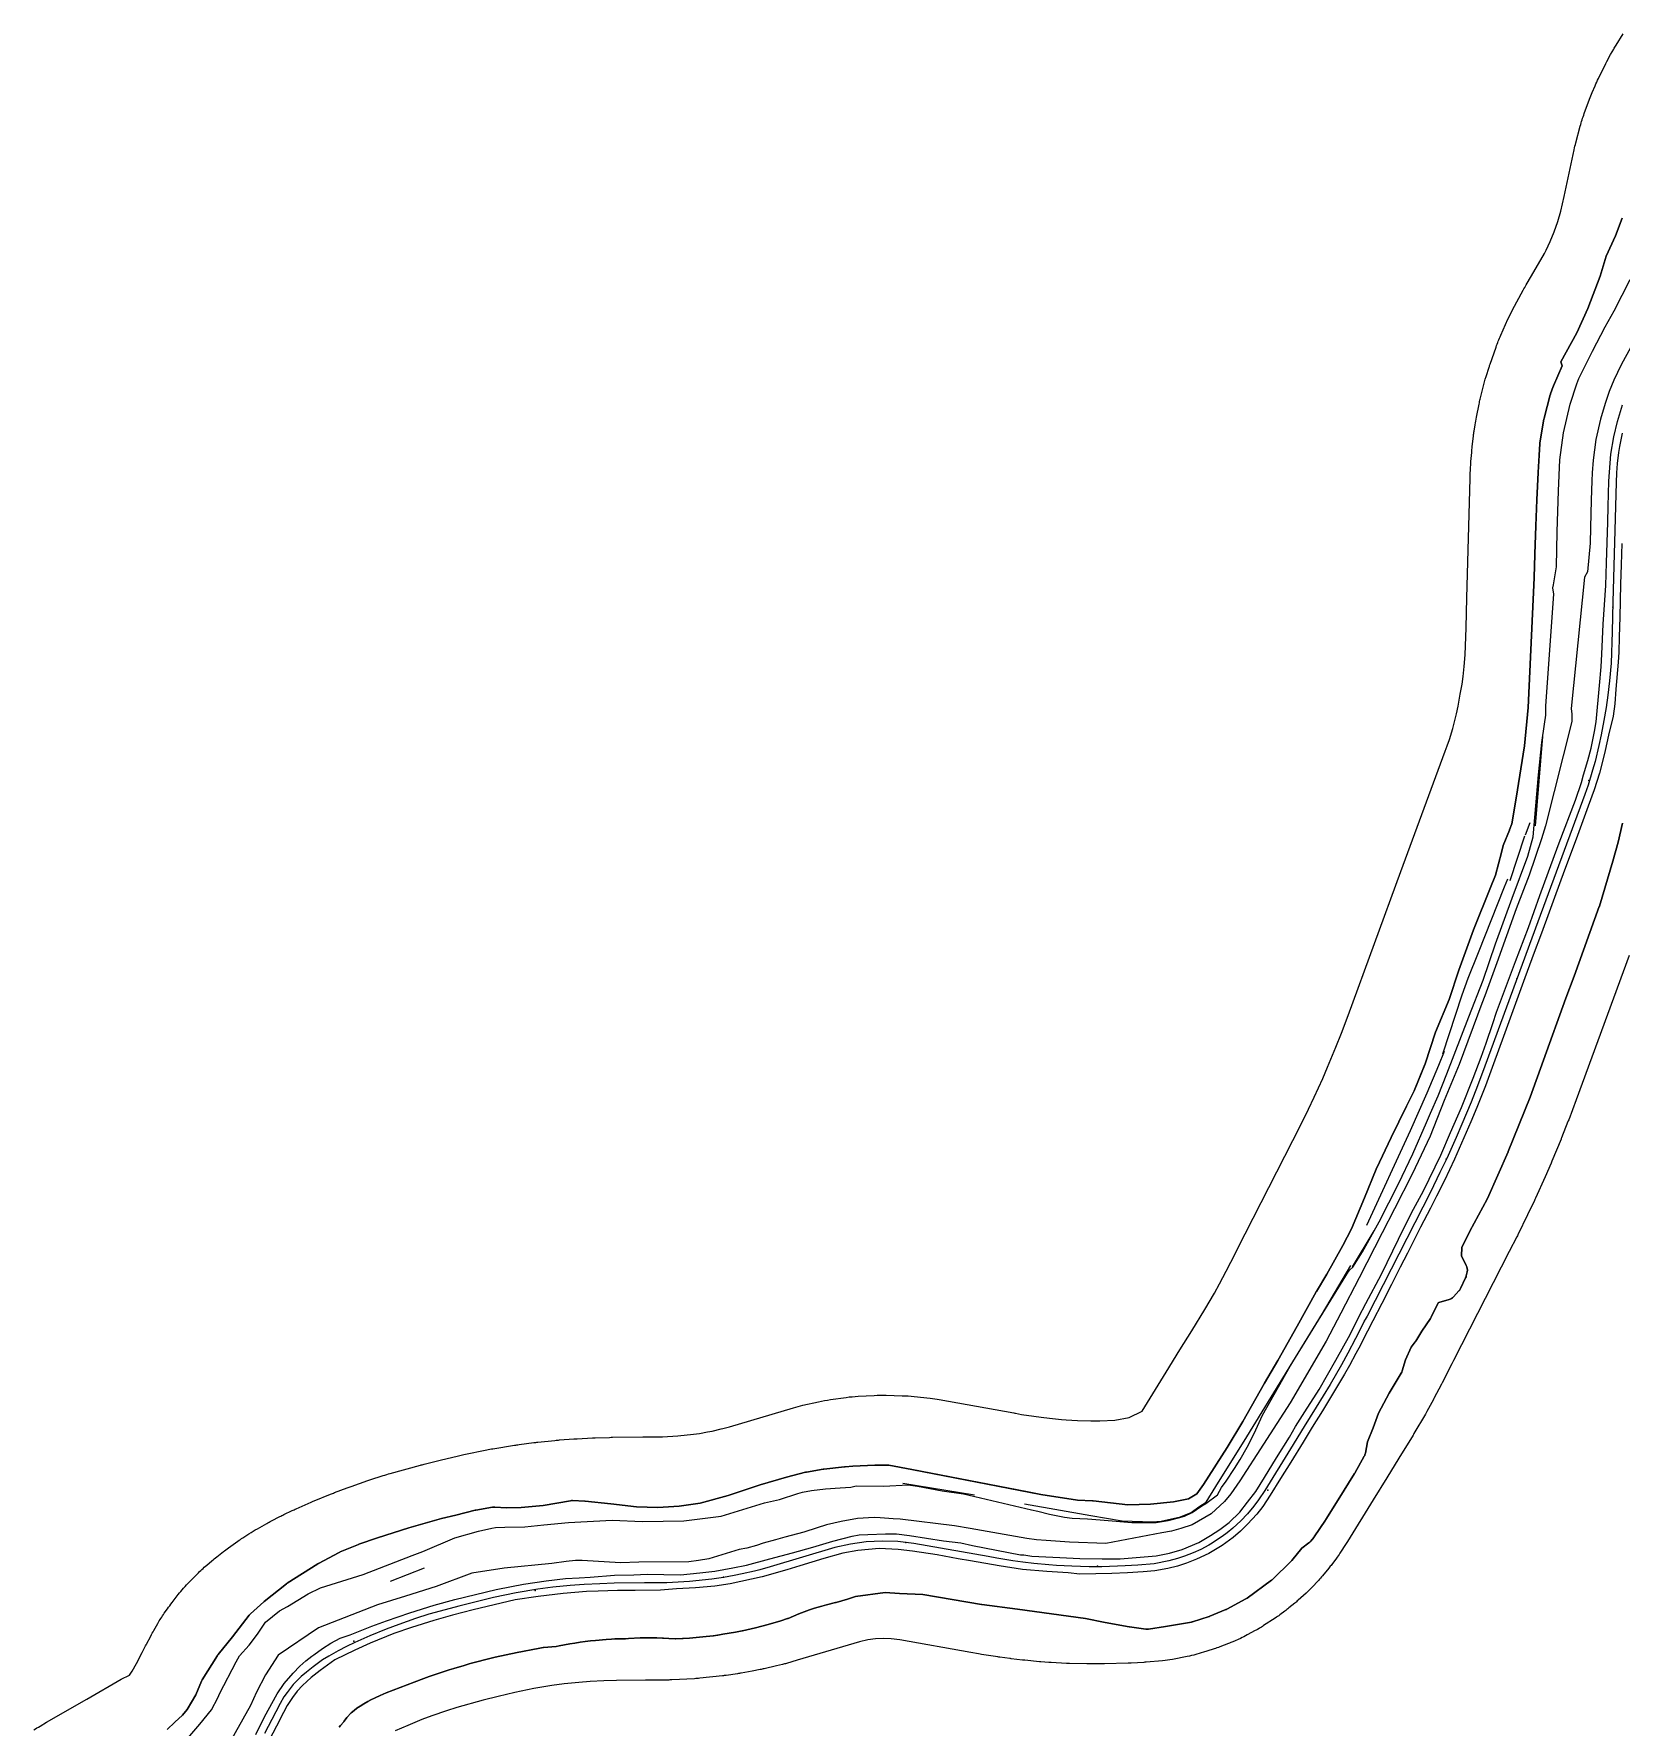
# Model space of a CAD drawing. Header units: inches. Extents: x 91426 to 118597, y 433843 to 446922.
# Drawn here: x 115663 to 116479, y 438551 to 439421 of the extents above; entities that cross this region are included whole.
import ezdxf

# ---------------------------------------------------------------- set-up
doc = ezdxf.new("R2010")
doc.units = ezdxf.units.IN
doc.header["$MEASUREMENT"] = 0
for name, color, linetype, true_color in [('As_waterkering_PWK', 7, 'Continuous', 0x8b0648), ('Beschermingszone_PWK', 7, 'Continuous', 0xde06d3), ('Kernzone_PWK', 7, 'Continuous', 0x33065f), ('Kruinlijnen_PWK', 7, 'Continuous', 0xda0676), ('Kunstwerken_PWK', 7, 'Continuous', 0x2f0602), ('Leggerbermen_PWK', 7, 'Continuous', 0xd60719), ('Referentiepunten_PWK', 7, 'Continuous', 0x7e0730)]:
    doc.layers.add(name, color=color, linetype=linetype, true_color=true_color)

msp = doc.modelspace()

# ---------------------------------------------------------------- linework, layer by layer
at = {"layer": 'As_waterkering_PWK'}
for points in [[(116479.1733, 439216.2113), (116477.7975, 439209.4909), (116477.3212, 439206.2894), (116476.6597, 439200.6273), (116476.2893, 439195.8648), (116476.0925, 439191.0325), (116474.4327, 439129.6502), (116474.0404, 439114.1348), (116473.5112, 439098.0746), (116472.7439, 439088.9994), (116471.9237, 439081.6969), (116470.9976, 439075.3998), (116469.8252, 439068.6968), (116468.4047, 439061.2181), (116467.2581, 439055.8565), (116465.3356, 439047.5655), (116464.0391, 439043.1205), (116461.6843, 439035.4211), (116459.991, 439030.6322), (116458.8268, 439027.3513), (116435.8609, 438965.1741), (116408.6736, 438891.0983), (116404.9046, 438881.01), (116401.5707, 438872.6147), (116396.8877, 438861.2456), (116393.8761, 438854.3695), (116389.056, 438843.6243), (116385.5978, 438836.3817), (116380.6687, 438826.2941), (116376.7444, 438818.6698), (116348.108, 438762.62), (116347.1952, 438760.8424), (116342.1982, 438751.0729), (116338.2824, 438743.6645), (116334.9486, 438737.5526), (116329.0749, 438727.5249), (116321.9046, 438715.8038), (116315.7398, 438705.8555), (116308.7019, 438694.4784), (116295.4992, 438673.0471), (116292.3242, 438668.1787), (116289.9429, 438665.0037), (116286.688, 438661.0665), (116283.2754, 438657.4366), (116279.1743, 438653.7325), (116276.1316, 438651.2189), (116273.5916, 438649.3404), (116267.6649, 438645.4774), (116266.7918, 438644.9747)], [(116266.7918, 438644.9747), (116262.6908, 438642.7522), (116258.7823, 438641.0158), (116254.277, 438639.2597), (116250.6257, 438638.0956), (116246.2548, 438636.8302), (116238.6401, 438635.3703), (116230.2263, 438634.6295), (116223.8499, 438634.2326), (116211.7848, 438633.8887), (116205.2761, 438633.8887), (116196.3331, 438634.1003), (116188.475, 438634.5237), (116184.5062, 438634.8412), (116176.9127, 438635.5556), (116171.1448, 438636.2435), (116166.0383, 438636.9314), (116157.7568, 438638.2278), (116153.4441, 438639.0481), (116115.1233, 438645.867), (116107.0036, 438646.7828), (116098.8359, 438647.0202), (116090.6767, 438646.5775), (116082.5826, 438645.4579), (116074.6097, 438643.669), (116041.3135, 438633.7828), (116036.0218, 438632.2747), (116033.2436, 438631.6133), (116026.9466, 438630.158), (116022.88, 438629.3886), (116017.3422, 438628.3589), (116011.4269, 438627.4909), (115999.8849, 438626.2426), (115988.2908, 438625.6478), (115976.7021, 438625.5543), (115961.1975, 438625.3691), (115953.7362, 438625.1309), (115945.7987, 438624.7341), (115938.5226, 438624.2049), (115929.6591, 438623.2789), (115921.9597, 438622.2734), (115910.8472, 438620.4743), (115899.0996, 438618.0401), (115889.6188, 438615.7036), (115881.3196, 438613.6745), (115874.2284, 438611.7357), (115865.8414, 438609.4411), (115858.998, 438607.1922), (115850.4162, 438604.2288), (115843.9868, 438601.7947), (115835.5201, 438598.3021), (115827.8737, 438594.9419), (115823.5874, 438592.9046), (115819.2482, 438590.6821), (115814.4328, 438587.9834), (115811.3107, 438585.9461), (115806.4159, 438582.4536), (115802.9499, 438579.7548), (115800.304, 438577.5059), (115796.2294, 438573.3783), (115793.029, 438569.2765), (115791.4405, 438567.0019), (115789.4296, 438563.5358), (115787.26, 438559.3819), (115785.2492, 438555.4131), (115781.4656, 438548.2164)]]:
    msp.add_lwpolyline(points, dxfattribs=at)
at = {"layer": 'Beschermingszone_PWK'}
for points in [[(115662.9182, 438550.0221, -0.01240201), (115666.086, 438551.9724), (115669.4533, 438553.932), (115690.0665, 438565.8099), (115707.7528, 438576.005), (115712.0198, 438578.1176), (115713.4355, 438580.2535), (115715.5756, 438584.0583), (115718.6017, 438589.8141), (115720.3573, 438593.2792, -0.00308899), (115720.7813, 438594.1032), (115722.9509, 438598.2572, -0.01109436), (115724.5566, 438601.1721), (115726.5674, 438604.6381, -0.02098781), (115729.9512, 438609.9446), (115731.5398, 438612.2192, -0.01323521), (115733.8982, 438615.4126), (115737.0986, 438619.5145, -0.02910123), (115742.8554, 438626.0681), (115746.93, 438630.1956, -0.02184238), (115751.7304, 438634.6513), (115754.3762, 438636.9003, -0.01073095), (115756.873, 438638.9319), (115760.3391, 438641.6307, -0.01045879), (115762.8543, 438643.5059), (115767.7491, 438646.9984, -0.0103947), (115770.3244, 438648.7563), (115773.4465, 438650.7936, -0.01683578), (115777.7656, 438653.4091), (115782.5811, 438656.1078, -0.00936688), (115785.0575, 438657.4354), (115789.3967, 438659.6579, -0.00741412), (115791.3911, 438660.6423), (115795.6773, 438662.6796, -0.00741462), (115797.7001, 438663.6046), (115805.3466, 438666.9648, -0.00570174), (115806.9203, 438667.635), (115815.387, 438671.1275, -0.0073283), (115817.4313, 438671.936), (115823.8606, 438674.3701, -0.00735962), (115825.9366, 438675.1214), (115834.5185, 438678.0847, -0.00374337), (115835.5827, 438678.4433), (115842.4261, 438680.6923, -0.01261559), (115846.0497, 438681.7826), (115861.5402, 438686.0193, -0.00677246), (115863.507, 438686.5285), (115871.7393, 438688.5413), (115881.1532, 438690.8613, -0.00932873), (115883.8823, 438691.4801), (115895.6299, 438693.9143, -0.01095131), (115898.8604, 438694.5102), (115909.9729, 438696.3094, -0.00766571), (115912.2483, 438696.642), (115919.9477, 438697.6475, -0.00643755), (115921.8657, 438697.8728), (115930.7292, 438698.7989, -0.00787519), (115933.0824, 438699.0073), (115940.3585, 438699.5365, -0.00566047), (115942.0534, 438699.6405), (115949.9909, 438700.0374, -0.00451353), (115951.3438, 438700.0928), (115958.8051, 438700.3309, -0.00498966), (115960.3016, 438700.3637), (115975.9514, 438700.5507), (115986.0658, 438700.6323), (115993.9268, 438701.0356), (116001.9471, 438701.903), (116005.0381, 438702.3565), (116009.0528, 438703.103), (116011.5249, 438703.5708), (116016.1142, 438704.6314), (116017.0486, 438704.8538), (116020.3608, 438705.7978), (116053.2622, 438715.5667, -0.01697939), (116058.1903, 438716.8496), (116066.1633, 438718.6385, -0.02081683), (116072.3058, 438719.7505), (116080.3999, 438720.8701, -0.02081716), (116086.6137, 438721.4674), (116094.7729, 438721.91, -0.020817), (116101.0148, 438721.9885), (116109.1825, 438721.7511, -0.02081696), (116115.4093, 438721.3103), (116123.529, 438720.3945, -0.01594855), (116128.2627, 438719.7071), (116166.5835, 438712.8881, -0.00295958), (116167.4567, 438712.7274), (116170.5665, 438712.136), (116176.8461, 438711.1529), (116180.5929, 438710.6482), (116184.8673, 438710.1384), (116191.0094, 438709.5605), (116193.4836, 438709.3626), (116199.2384, 438709.0526), (116206.1635, 438708.8887), (116210.716, 438708.8887), (116218.4638, 438709.1096), (116225.8618, 438710.5308), (116232.5174, 438713.8034), (116244.8829, 438733.8755), (116251.9727, 438745.3365), (116258.0391, 438755.126), (116264.7222, 438766.0509), (116269.6547, 438774.4717), (116272.2049, 438779.147), (116275.6554, 438785.675), (116280.45, 438795.0489), (116281.355, 438796.8112), (116310.0078, 438852.8931), (116313.6261, 438859.9229), (116318.0633, 438869.0037), (116320.9909, 438875.1351), (116325.3097, 438884.763), (116327.8558, 438890.5761), (116332.0417, 438900.7386), (116334.9164, 438907.9773), (116338.3407, 438917.1431), (116365.4799, 438991.0877), (116388.3057, 439052.8858), (116389.295, 439055.6737), (116390.436, 439058.9008), (116392.1757, 439064.589), (116392.7481, 439066.5513), (116394.0512, 439072.171), (116394.8829, 439076.0599), (116396.0408, 439082.1562), (116396.9438, 439087.3191), (116397.5353, 439091.3413), (116398.0974, 439096.3457), (116398.6154, 439102.4717), (116399.0716, 439116.3178), (116399.4583, 439131.6118), (116401.1199, 439193.0598, -0.00341866), (116401.1546, 439194.0848), (116401.3515, 439198.9171, -0.0092286), (116401.5152, 439201.6806), (116401.8856, 439206.4431, -0.00966862), (116402.1663, 439209.3298), (116402.8278, 439214.9919, -0.0078457), (116403.1375, 439217.325), (116403.6138, 439220.5265, -0.01356484), (116404.3214, 439224.5332), (116405.6973, 439231.2536, -0.00872883), (116406.2671, 439233.8093), (116407.7488, 439239.9477, -0.01886517), (116409.2828, 439245.3933), (116410.8264, 439250.1743, -0.00582587), (116411.3827, 439251.8311), (116414.4056, 439260.4976, -0.02189786), (116416.8374, 439266.5969), (116420.5524, 439274.8452, -0.01773439), (116422.9071, 439279.6142), (116428.4157, 439289.8403, -0.0099891), (116429.8892, 439292.4494), (116432.7029, 439297.2071), (116439.2595, 439308.6699), (116440.1384, 439310.3826), (116442.2971, 439314.8473), (116444.308, 439319.7057), (116446.2026, 439325.0982), (116447.6944, 439330.3903), (116449.3578, 439337.9255), (116454.5596, 439361.9431, -0.01215559), (116455.4178, 439365.4868), (116457.7163, 439374.0611, -0.02244015), (116459.7483, 439380.4756), (116462.4471, 439387.831, -0.01239358), (116463.8137, 439391.2882), (116465.2954, 439394.7807, -0.01385748), (116467.0241, 439398.5606), (116470.7547, 439406.1542, -0.01748631), (116473.2303, 439410.7774), (116474.9071, 439413.6617, -0.00760138), (116476.083, 439415.6154), (116479.7243, 439421.4624, -0.01984547)], [(116479.1749, 439326.8368), (116475.7956, 439317.6888), (116471.0089, 439307.1884), (116467.9184, 439296.8919), (116461.5698, 439280.3048), (116455.8948, 439267.8085), (116447.6633, 439253.0282), (116448.3888, 439250.8774), (116443.9519, 439240.6556, 0.01663934), (116443.8296, 439240.3462), (116442.4337, 439236.4373, 0.02138056), (116442.3073, 439236.029), (116439.1385, 439223.9951, 0.02278123), (116439.0427, 439223.5499), (116436.9822, 439211.2787, 0.02756585), (116436.9211, 439210.7312), (116436.1104, 439196.3107), (116436.1026, 439196.1655), (116435.4207, 439182.0723), (116435.419, 439182.0332), (116434.8798, 439168.733), (116434.3228, 439154.0395), (116434.3202, 439153.9515), (116434.0789, 439142.0523), (116434.0778, 439142.0243), (116430.836, 439075.2689), (116429.0958, 439055.6401), (116424.6805, 439028.7865), (116422.5164, 439015.6245), (116421.3129, 439012.4045), (116421.3072, 439012.3904), (116418.0971, 439004.3718), (116417.1956, 439000.8854), (116414.1738, 438989.199), (116411.5458, 438982.8885), (116402.8452, 438961.0943), (116395.3641, 438940.4474), (116395.3398, 438940.374), (116390.3032, 438925.3843), (116383.2836, 438908.4844), (116377.9206, 438892.3332), (116372.3652, 438878.3943), (116368.3183, 438870.5147), (116360.5335, 438854.476), (116352.9381, 438838.4632, 0.01375046), (116352.8272, 438838.2116), (116346.7651, 438823.3755), (116340.1433, 438807.4744), (116335.727, 438798.8304), (116327.4704, 438784.1327), (116322.0952, 438775.3487, 0.01114557), (116321.9832, 438775.156), (116312.2112, 438757.4608), (116302.1766, 438739.9003), (116295.4225, 438728.1137), (116284.3417, 438708.4584), (116276.2176, 438695.093), (116263.9853, 438676.1528), (116260.6696, 438671.2899), (116256.4126, 438668.7356), (116248.6185, 438667.2233), (116236.8702, 438665.9463), (116225.2411, 438665.6935), (116207.3084, 438667.6427), (116207.2104, 438667.6529), (116207.1613, 438667.6573), (116207.1121, 438667.6606), (116207.0137, 438667.666), (116199.2155, 438668.0495), (116180.3769, 438671.0473), (116173.5919, 438672.3469), (116114.1007, 438683.7419), (116102.2981, 438685.96, 0.04824379), (116101.3393, 438686.0459), (116095.1446, 438686.0021), (116083.8602, 438685.506), (116079.8177, 438685.26, 0.0123724), (116079.5712, 438685.2388), (116068.9362, 438684.0611, 0.01574703), (116068.6245, 438684.0166), (116059.9298, 438682.4948, 0.02150513), (116059.5099, 438682.4026), (116049.7831, 438679.8226), (116036.1875, 438675.8747), (116019.8211, 438670.4155), (116005.3119, 438666.5712), (115994.4882, 438664.9659), (115983.6796, 438664.3056), (115972.5606, 438664.6662), (115959.3923, 438666.2286), (115946.318, 438667.5062, 0.01127807), (115946.0931, 438667.5231), (115939.8163, 438667.8517, 0.05645241), (115938.6929, 438667.7836), (115924.7134, 438665.3368), (115913.289, 438664.3737), (115905.7537, 438664.1502), (115899.7482, 438664.4904, 0.05799605), (115898.5942, 438664.4219), (115890.0732, 438662.9141, 0.01512167), (115889.7772, 438662.8524), (115879.7008, 438660.4333), (115872.3653, 438658.5744), (115855.6657, 438653.8713), (115839.5474, 438648.7277), (115829.9246, 438645.3685, 0.01356593), (115829.671, 438645.2722), (115820.332, 438641.4321, 0.02407734), (115819.8962, 438641.2279), (115809.1948, 438635.5691, 0.02009409), (115808.8475, 438635.3672), (115793.1308, 438625.3645, 0.02660104), (115792.6981, 438625.0556), (115781.2733, 438615.9454, 0.01242725), (115781.0829, 438615.7857), (115774.1975, 438609.7117, 0.04950622), (115773.525, 438608.9883), (115765.0192, 438597.8013), (115757.6249, 438588.8128, 0.03360719), (115757.2342, 438588.2668), (115749.4555, 438575.693, 0.03751564), (115749.1101, 438575.0281), (115746.0913, 438567.9669), (115741.7598, 438560.5837), (115739.3585, 438557.6488), (115735.274, 438553.9173), (115731.4368, 438550.2695)], [(115819.8351, 438551.3711), (115820.4786, 438552.251), (115822.1474, 438554.2439, 0.0129882), (115822.3089, 438554.4473), (115823.7495, 438556.3614), (115826.0627, 438558.7244), (115827.4989, 438560.0423), (115828.9289, 438561.1347), (115830.5979, 438562.2336), (115832.4535, 438563.3905), (115834.5367, 438564.5443), (115836.1299, 438565.3951), (115838.2439, 438566.4465), (115840.8359, 438567.7227), (115843.8904, 438569.1139), (115858.3845, 438574.5759), (115863.3713, 438576.4947), (115865.9952, 438577.3805), (115871.1308, 438579.1067), (115876.3001, 438580.8465), (115878.8125, 438581.6475), (115884.0321, 438583.1492), (115886.6479, 438583.9102), (115887.8959, 438584.2554), (115897.9993, 438586.8326), (115899.9323, 438587.3099), (115911.3779, 438589.8075), (115913.9944, 438590.3346), (115919.386, 438591.3399), (115922.0742, 438591.8759), (115924.6702, 438592.3538), (115924.7874, 438592.3719), (115931.3525, 438592.9038), (115932.8721, 438593.139), (115935.6797, 438593.655), (115938.3441, 438594.1824), (115940.9741, 438594.6209), (115943.6276, 438595.0487), (115946.2704, 438595.4131), (115948.9278, 438595.744), (115951.5629, 438596.0206), (115957.0221, 438596.4587), (115959.7388, 438596.6972), (115961.4961, 438596.8113), (115962.6284, 438596.8793), (115967.0566, 438596.8116), (115968.5547, 438596.9394), (115974.4489, 438597.2817), (115977.2441, 438597.4055), (115980.0678, 438597.3395), (115983.0554, 438597.2597), (115985.9856, 438597.1752), (115986.5058, 438597.1465), (115989.2717, 438597.0006), (115992.6444, 438596.8567, 0.01421422), (115992.9286, 438596.8527), (115996.2737, 438596.9003, 0.01314296), (115996.5363, 438596.9109), (115999.9251, 438597.1376), (116003.3278, 438597.4365), (116006.7099, 438597.7603), (116012.019, 438598.3406, 0.01195653), (116012.256, 438598.3722), (116014.3029, 438598.6946, 0.01041418), (116014.5079, 438598.7313), (116016.1719, 438599.0649), (116016.9863, 438599.2223), (116023.5648, 438600.2488), (116026.9176, 438600.8673, 0.01108225), (116027.1346, 438600.9123), (116033.724, 438602.4326), (116040.3312, 438604.1904), (116046.8314, 438606.1436), (116050.1996, 438607.2139, 0.01877365), (116050.5528, 438607.3409), (116056.1442, 438609.5921), (116058.8775, 438610.6947), (116061.4822, 438611.6647), (116064.1932, 438612.4815), (116067.9522, 438613.5994), (116070.3334, 438614.2844), (116074.9705, 438615.4485, 0.01090483), (116075.1808, 438615.5062), (116081.0577, 438617.2573), (116085.232, 438618.5632), (116100.3965, 438620.6622), (116107.864, 438620.1644), (116119.7427, 438619.5681), (116149.9303, 438614.429, 0.01119572), (116150.1518, 438614.3964), (116168.4068, 438612.1241), (116203.3682, 438607.2935), (116213.4265, 438605.1959), (116225.8519, 438602.9781, 0.01044256), (116226.0582, 438602.9457), (116234.3818, 438601.8162, 0.07072313), (116235.7892, 438601.8251), (116244.5983, 438603.1344), (116257.8133, 438605.4461, 0.03230643), (116258.4406, 438605.5981), (116266.9479, 438608.2516, 0.02280883), (116267.3765, 438608.4071), (116275.6037, 438611.8233, 0.0255775), (116276.0652, 438612.0432), (116285.8511, 438617.3368, 0.03375785), (116286.4213, 438617.6969), (116298.9788, 438626.8687, 0.03610785), (116299.529, 438627.335), (116309.0376, 438636.6516, 0.02563586), (116309.3847, 438637.0285), (116314.6757, 438643.3992), (116318.2357, 438646.0691, 0.06523534), (116319.165, 438646.977), (116320.6826, 438648.9054, 0.01694571), (116320.883, 438649.1786), (116326.7939, 438657.8377, 0.01216469), (116326.9261, 438658.0419), (116333.1909, 438668.2528), (116341.6587, 438681.8046, 0.01064015), (116341.7676, 438681.9874), (116346.7044, 438690.6918, 0.08028237), (116347.26, 438692.1873), (116348.4219, 438698.0549), (116351.1812, 438705.2849), (116353.9521, 438712.7064), (116359.4593, 438723.0305), (116365.6913, 438733.3262, 0.06309941), (116366.2019, 438734.4748), (116367.9001, 438740.1193), (116370.8323, 438746.6386), (116372.9222, 438749.4698, 0.02208236), (116373.1684, 438749.8362), (116376.2247, 438754.8487), (116380.7395, 438761.3628, 0.03992111), (116381.1399, 438762.0521), (116384.6719, 438769.4304), (116385.0307, 438769.5927), (116390.2639, 438771.1462, 0.13250018), (116392.4813, 438772.512), (116395.3369, 438775.5449, 0.0795767), (116396.2253, 438776.8533), (116398.7698, 438782.291, 0.05653066), (116399.1294, 438783.3591), (116399.5645, 438785.3827, 0.17240667), (116399.1315, 438788.7032), (116396.6426, 438793.5891), (116396.8508, 438797.8055), (116401.0063, 438806.3093), (116409.784, 438822.6985, 0.01790824), (116409.9416, 438823.02), (116420.6389, 438846.9695, 0.01027007), (116420.7188, 438847.1587), (116431.8738, 438875.1703), (116438.7777, 438894.0892), (116450.2479, 438926.0524), (116454.5436, 438937.2406), (116467.4742, 438973.0266, 0.01364938), (116467.56, 438973.2857), (116474.5068, 438996.3851), (116477.1397, 439006.2181), (116479.4743, 439015.871)], [(116482.7816, 438947.8984), (116455.5622, 438873.7351), (116451.7426, 438863.5113, -0.00511849), (116451.3745, 438862.5561), (116448.0406, 438854.1608, -0.0031774), (116447.8023, 438853.5717), (116443.1193, 438842.2026, -0.00552242), (116442.6874, 438841.1861), (116439.587, 438834.1072), (116434.6763, 438823.16, -0.00594973), (116434.1764, 438822.0802), (116430.6209, 438814.6336), (116425.5925, 438804.343, -0.00521018), (116425.1253, 438803.4116), (116421.2355, 438795.8543), (116392.61, 438739.8258), (116391.692, 438738.0381), (116386.7132, 438728.3041, -0.00336216), (116386.403, 438727.7075), (116382.4871, 438720.2992, -0.00327613), (116382.1772, 438719.7219), (116378.8434, 438713.61, -0.00763244), (116378.0921, 438712.2813), (116372.2183, 438702.2535, -0.00478201), (116371.7271, 438701.4329), (116364.4817, 438689.589), (116358.2513, 438679.5348), (116351.2479, 438668.2136), (116338.0695, 438646.8217, -0.00644147), (116337.3797, 438645.7337), (116334.2047, 438640.8654, -0.01640154), (116332.3242, 438638.1787), (116329.9429, 438635.0037, -0.01182786), (116328.4794, 438633.1456), (116325.2245, 438629.2084, -0.01593857), (116323.1167, 438626.8181), (116319.7041, 438623.1883, -0.02041379), (116316.7897, 438620.3315), (116312.6887, 438616.6273, -0.01103749), (116311.0184, 438615.1844), (116307.9757, 438612.6708, -0.01341193), (116305.863, 438611.0188), (116303.323, 438609.1403, -0.01479427), (116300.8936, 438607.4524), (116294.9669, 438603.5895, -0.01380728), (116292.6132, 438602.1463), (116291.74, 438601.6436, -0.00644312), (116290.6151, 438601.0151), (116286.5141, 438598.7926, -0.01963974), (116282.9912, 438597.0588), (116279.0827, 438595.3223, -0.01160445), (116276.9407, 438594.4296), (116272.4354, 438592.6735, -0.01575488), (116269.4657, 438591.6225), (116265.8144, 438590.4583, -0.00671476), (116264.5296, 438590.0676), (116260.1587, 438588.8022, -0.0230986), (116255.669, 438587.7244), (116248.0543, 438586.2646, -0.02540342), (116243.0256, 438585.563), (116234.6119, 438584.8222, -0.00641578), (116233.3324, 438584.7261), (116226.9559, 438584.3292, -0.00841525), (116225.2747, 438584.2529), (116213.2097, 438583.909, -0.00712558), (116211.7848, 438583.8887), (116205.2761, 438583.8887, -0.00591612), (116204.093, 438583.9027), (116195.15, 438584.1143, -0.00753909), (116193.6434, 438584.1727), (116185.7853, 438584.5961, -0.00650277), (116184.4877, 438584.6829), (116180.519, 438585.0004, -0.0034927), (116179.8231, 438585.061), (116172.2295, 438585.7754, -0.00622632), (116170.9913, 438585.9074), (116165.2234, 438586.5953, -0.00380089), (116164.4693, 438586.6911), (116159.3628, 438587.379, -0.0053449), (116158.305, 438587.533), (116150.0235, 438588.8295, -0.00816247), (116148.4151, 438589.1083), (116144.3931, 438589.8732), (116107.9343, 438596.3608), (116103.4693, 438596.8644), (116099.465, 438596.9808), (116095.465, 438596.7638), (116091.4968, 438596.2149), (116087.2132, 438595.2537), (116055.2819, 438585.7729), (116049.7261, 438584.1895, -0.01097463), (116047.6028, 438583.6344), (116044.6632, 438582.9345), (116038.2045, 438581.4419, -0.01002507), (116036.2425, 438581.0298), (116032.0982, 438580.2456), (116026.4825, 438579.2014, -0.00953601), (116024.6013, 438578.8886), (116018.686, 438578.0206, -0.00949245), (116016.8029, 438577.7807), (116005.2609, 438576.5325, -0.01411889), (116002.4466, 438576.3083), (115990.8525, 438575.7135, -0.01079601), (115988.6945, 438575.6495), (115977.2025, 438575.5567), (115962.2937, 438575.3786), (115955.7823, 438575.1708), (115948.8609, 438574.8247), (115942.9349, 438574.3937), (115935.495, 438573.6164), (115929.1941, 438572.7936), (115919.9195, 438571.292), (115910.158, 438569.2694), (115901.5385, 438567.1451), (115893.8526, 438565.266), (115880.2512, 438561.5459), (115874.9639, 438559.8083), (115867.4316, 438557.2074), (115862.3759, 438555.2933), (115855.1138, 438552.2977), (115848.6682, 438549.4651)]]:
    msp.add_lwpolyline(points, format="xyb", dxfattribs=at)
at = {"layer": 'Kernzone_PWK'}
for points in [[(115731.4368, 438550.2695), (115735.274, 438553.9173), (115739.3585, 438557.6488), (115741.7598, 438560.5837), (115746.0913, 438567.9669), (115749.1101, 438575.0281, -0.03751564), (115749.4555, 438575.693), (115757.2342, 438588.2668, -0.03360719), (115757.6249, 438588.8128), (115765.0192, 438597.8013), (115773.525, 438608.9883, -0.04950623), (115774.1975, 438609.7117), (115781.0829, 438615.7857, -0.01242725), (115781.2733, 438615.9454), (115792.6981, 438625.0556, -0.02660104), (115793.1308, 438625.3645), (115808.8475, 438635.3672, -0.02009409), (115809.1948, 438635.5691), (115819.8962, 438641.2279, -0.02407734), (115820.332, 438641.4321), (115829.671, 438645.2722, -0.01356593), (115829.9246, 438645.3685), (115839.5474, 438648.7277), (115855.6657, 438653.8713), (115872.3653, 438658.5744), (115879.7008, 438660.4333), (115889.7772, 438662.8524, -0.01512167), (115890.0732, 438662.9141), (115898.5942, 438664.4219, -0.05799605), (115899.7482, 438664.4904), (115905.7537, 438664.1502), (115913.289, 438664.3737), (115924.7134, 438665.3368), (115938.6929, 438667.7836, -0.05645241), (115939.8163, 438667.8517), (115946.0931, 438667.5231, -0.01127807), (115946.318, 438667.5062), (115959.3923, 438666.2286), (115972.5606, 438664.6662), (115983.6796, 438664.3056), (115994.4882, 438664.9659), (116005.3119, 438666.5712), (116019.8211, 438670.4155), (116036.1875, 438675.8747), (116049.7831, 438679.8226), (116059.5099, 438682.4026, -0.02150513), (116059.9298, 438682.4948), (116068.6245, 438684.0166, -0.01574703), (116068.9362, 438684.0611), (116079.5712, 438685.2388, -0.0123724), (116079.8177, 438685.26), (116083.8602, 438685.506), (116095.1446, 438686.0021), (116101.3393, 438686.0459, -0.04824379), (116102.2981, 438685.96), (116114.1007, 438683.7419), (116180.3769, 438671.0473), (116199.2155, 438668.0495), (116207.0137, 438667.666), (116207.1613, 438667.6573), (116207.3084, 438667.6427), (116225.2411, 438665.6935), (116236.8702, 438665.9463), (116248.6185, 438667.2233), (116256.4126, 438668.7356), (116260.6696, 438671.2899), (116263.9853, 438676.1528), (116276.2176, 438695.093), (116284.3417, 438708.4584), (116295.4225, 438728.1137), (116302.1766, 438739.9003), (116312.2112, 438757.4608), (116321.9832, 438775.156, -0.01114558), (116322.0952, 438775.3487), (116327.4704, 438784.1327), (116335.727, 438798.8304), (116340.1433, 438807.4744), (116346.7651, 438823.3755), (116352.8272, 438838.2116, -0.01375046), (116352.9381, 438838.4632), (116360.5335, 438854.476), (116368.3183, 438870.5147), (116372.3652, 438878.3943), (116377.3882, 438890.9974), (116377.9206, 438892.3332), (116383.2836, 438908.4844), (116390.3032, 438925.3843), (116395.3398, 438940.374), (116395.3641, 438940.4474), (116402.8452, 438961.0943), (116411.5458, 438982.8885), (116414.1738, 438989.199), (116417.1956, 439000.8854), (116418.0971, 439004.3718), (116421.2988, 439012.3692), (116421.3128, 439012.4045), (116421.3142, 439012.4083), (116422.5164, 439015.6245), (116424.6805, 439028.7865), (116429.0958, 439055.6401), (116430.836, 439075.2689), (116434.0778, 439142.0243), (116434.0789, 439142.0523), (116434.3202, 439153.9515), (116434.3228, 439154.0395), (116434.8798, 439168.733), (116435.419, 439182.0332), (116435.4207, 439182.0723), (116436.1026, 439196.1655), (116436.9211, 439210.7312, -0.02756585), (116436.9822, 439211.2787), (116439.0427, 439223.5499, -0.02278123), (116439.1385, 439223.9951), (116442.3073, 439236.029, -0.02138056), (116442.4337, 439236.4373), (116443.8296, 439240.3462, -0.01663934), (116443.9519, 439240.6556), (116448.3888, 439250.8774), (116447.6633, 439253.0282), (116455.8948, 439267.8085), (116461.5698, 439280.3048), (116467.9184, 439296.8919), (116471.0089, 439307.1884), (116475.7956, 439317.6888), (116479.1749, 439326.8368)], [(116479.4743, 439015.871), (116477.1397, 439006.2181), (116474.5068, 438996.3851), (116467.56, 438973.2857, -0.01364938), (116467.4742, 438973.0266), (116454.5436, 438937.2406), (116450.2479, 438926.0524), (116438.7777, 438894.0892), (116431.8738, 438875.1703), (116420.7188, 438847.1587, -0.01027007), (116420.6389, 438846.9695), (116409.9416, 438823.02, -0.01790823), (116409.784, 438822.6985), (116401.0063, 438806.3093), (116396.8508, 438797.8055), (116396.6426, 438793.5891), (116399.1315, 438788.7032, -0.17240667), (116399.5645, 438785.3827), (116399.1294, 438783.3591, -0.05653066), (116398.7698, 438782.291), (116396.2253, 438776.8533, -0.0795767), (116395.3369, 438775.5449), (116392.4813, 438772.512, -0.13250018), (116390.2639, 438771.1462), (116385.0307, 438769.5927), (116384.6719, 438769.4304), (116381.1399, 438762.0521, -0.03992111), (116380.7395, 438761.3628), (116376.2247, 438754.8487), (116373.1684, 438749.8362, -0.02208237), (116372.9222, 438749.4698), (116370.8323, 438746.6386), (116367.9001, 438740.1193), (116366.2019, 438734.4748, -0.06309941), (116365.6913, 438733.3262), (116359.4593, 438723.0305), (116353.9521, 438712.7064), (116351.1812, 438705.2849), (116348.4219, 438698.0549), (116347.26, 438692.1873, -0.08028237), (116346.7044, 438690.6918), (116341.7676, 438681.9874, -0.01064017), (116341.6587, 438681.8046), (116333.1909, 438668.2528), (116326.9261, 438658.0419, -0.01216467), (116326.7939, 438657.8377), (116320.883, 438649.1786, -0.01694571), (116320.6826, 438648.9054), (116319.165, 438646.977, -0.06523534), (116318.2357, 438646.0691), (116314.6757, 438643.3992), (116309.3847, 438637.0285, -0.02563587), (116309.0376, 438636.6516), (116299.529, 438627.335, -0.03610785), (116298.9788, 438626.8687), (116286.4213, 438617.6969, -0.03375786), (116285.8511, 438617.3368), (116276.0652, 438612.0432, -0.0255775), (116275.6037, 438611.8233), (116267.3765, 438608.4071, -0.02280881), (116266.9479, 438608.2516), (116258.4406, 438605.5981, -0.03230643), (116257.8133, 438605.4461), (116244.5983, 438603.1344), (116235.7892, 438601.8251, -0.07072313), (116234.3818, 438601.8162), (116226.0582, 438602.9457, -0.01044257), (116225.8519, 438602.9781), (116213.4265, 438605.1959), (116203.3682, 438607.2935), (116168.4068, 438612.1241), (116150.1518, 438614.3964, -0.01119573), (116149.9303, 438614.429), (116119.7427, 438619.5681), (116107.864, 438620.1644), (116100.3965, 438620.6622), (116085.232, 438618.5632), (116081.0577, 438617.2573), (116075.1808, 438615.5062, -0.01090487), (116074.9705, 438615.4485), (116070.3334, 438614.2844), (116067.9522, 438613.5994), (116064.1932, 438612.4815), (116061.4822, 438611.6647), (116058.8775, 438610.6947), (116056.1442, 438609.5921), (116050.5528, 438607.3409, -0.01877368), (116050.1996, 438607.2139), (116046.8314, 438606.1436), (116040.3312, 438604.1904), (116033.724, 438602.4326), (116027.1346, 438600.9123, -0.01108224), (116026.9176, 438600.8673), (116023.5648, 438600.2488), (116016.9863, 438599.2223), (116016.1719, 438599.0649), (116014.5079, 438598.7313, -0.01041417), (116014.3029, 438598.6946), (116012.256, 438598.3722, -0.01195654), (116012.019, 438598.3406), (116006.7099, 438597.7603), (116003.3278, 438597.4365), (115999.9251, 438597.1376), (115996.5363, 438596.9109, -0.01314292), (115996.2737, 438596.9003), (115992.9286, 438596.8527, -0.01421422), (115992.6444, 438596.8567), (115989.2717, 438597.0006), (115986.5058, 438597.1465), (115985.9856, 438597.1752), (115983.0554, 438597.2597), (115980.0678, 438597.3395), (115977.2441, 438597.4055), (115974.4489, 438597.2817), (115968.5547, 438596.9394), (115967.0566, 438596.8116), (115962.6284, 438596.8793), (115961.4961, 438596.8113), (115959.7388, 438596.6972), (115957.0221, 438596.4587), (115951.5629, 438596.0206), (115948.9278, 438595.744), (115946.2704, 438595.4131), (115943.6276, 438595.0487), (115940.9741, 438594.6209), (115938.3441, 438594.1824), (115935.6797, 438593.655), (115932.8721, 438593.139), (115931.3525, 438592.9038), (115924.7874, 438592.3719), (115924.6702, 438592.3538), (115922.0742, 438591.8759), (115919.386, 438591.3399), (115913.9944, 438590.3346), (115911.3779, 438589.8075), (115899.9323, 438587.3099), (115897.9993, 438586.8326), (115887.8959, 438584.2554), (115886.6479, 438583.9102), (115884.0321, 438583.1492), (115878.8125, 438581.6475), (115876.3001, 438580.8465), (115871.1308, 438579.1067), (115865.9952, 438577.3805), (115863.3713, 438576.4947), (115858.3845, 438574.5759), (115843.8904, 438569.1139), (115840.8359, 438567.7227), (115838.2439, 438566.4465), (115836.1299, 438565.3951), (115834.5367, 438564.5443), (115832.4535, 438563.3905), (115830.5979, 438562.2336), (115828.9289, 438561.1347), (115827.4989, 438560.0423), (115826.0627, 438558.7244), (115823.7495, 438556.3614), (115822.3089, 438554.4473, -0.0129882), (115822.1474, 438554.2439), (115820.4786, 438552.251), (115819.8351, 438551.3711)]]:
    msp.add_lwpolyline(points, format="xyb", dxfattribs=at)
at = {"layer": 'Kruinlijnen_PWK'}
for points in [[(115776.9249, 438547.6711, 0), (115781.3583, 438556.7558, 0), (115788.0071, 438568.505, 0), (115791.5863, 438573.8097, 0), (115796.1209, 438579.1837, 0), (115799.6676, 438582.7564, 0), (115802.6902, 438585.4513, 0), (115805.812, 438587.9462, 0), (115806.7589, 438588.6506, 0), (115811.1828, 438591.8956, 0), (115815.5484, 438594.5414, 0), (115820.3137, 438597.1125, 0), (115825.3989, 438598.945, 0), (115836.5611, 438603.3503, 0), (115844.0717, 438606.1076, 0), (115856.183, 438610.1836, 0), (115868.5841, 438614.0804, 0), (115879.2054, 438616.9646, 0), (115889.8694, 438619.6358, 0), (115900.5722, 438622.1732, 0), (115908.4092, 438623.7781, 0), (115914.5762, 438624.8881, 0), (115926.1804, 438626.6217, 0), (115936.1178, 438627.734, 0), (115943.2394, 438628.1302, 0), (115948.8602, 438628.4438, 0), (115961.4092, 438629.5811, 0), (115971.2624, 438629.7682, 0), (115978.1818, 438629.9883, 0), (115995.2228, 438629.6807, 0), (116005.1763, 438630.7789, 0), (116012.9696, 438631.5605, 0), (116022.0649, 438633.2253, 0), (116029.2521, 438634.6139, 0), (116041.1629, 438637.9407, 0), (116052.7822, 438641.072, 0), (116063.3206, 438643.9887, 0), (116073.627, 438647.0465, 0), (116083.5015, 438649.5552, 0), (116087.1443, 438650.251, 0), (116091.5979, 438650.3451, 0), (116100.5879, 438650.7041, 0), (116106.2174, 438650.7956, 0), (116113.0148, 438649.9427, 0), (116130.467, 438647.192, 0), (116139.36, 438646.062, 0), (116145.2807, 438644.6873, 0), (116169.91, 438640.03, 0), (116171.7128, 438639.968, 0), (116175.878, 438639.355, 0), (116190.2301, 438638.5506, 0), (116200.4861, 438638.0636, 0), (116212.0185, 438637.8712, 0), (116221.2965, 438637.9602, 0), (116239.712, 438639.378, 0), (116246.5597, 438640.8169, 0), (116253.1328, 438642.7412, 0), (116261.6093, 438646.2688, 0), (116267.6277, 438649.8257, 0), (116272.5139, 438653.0706, 0), (116277.2655, 438656.5716, 0), (116282.8017, 438661.8758, 0), (116286.7494, 438667.0051, 0), (116290.9683, 438672.4938, 0), (116295.4598, 438679.7321, 0), (116301.539, 438689.7617, 0), (116308.1701, 438700.3803, 0), (116311.3404, 438705.8597, 0), (116316.0685, 438713.5177, 0), (116323.5391, 438724.9368, 0), (116332.0481, 438740.0779, 0), (116339.3662, 438753.2465, 0), (116343.9588, 438762.209, 0), (116347.477, 438769.1684, 0), (116355.5009, 438784.2591, 0), (116364.3499, 438802.1103, 0), (116370.982, 438815.6335, 0), (116377.1507, 438827.0655, 0), (116386.0357, 438845.3888, 0), (116390.9775, 438857.0506, 0), (116396.5898, 438869.8776, 0), (116402.6418, 438884.8471, 0), (116406.7189, 438895.6668, 0), (116409.3577, 438902.8519, 0), (116412.6902, 438912.9703, 0), (116414.5803, 438918.8175, 0), (116424.3825, 438944.8967, 0), (116431.0656, 438962.3534, 0), (116436.8382, 438978.6732, 0), (116441.3376, 438990.8697, 0), (116446.8753, 439005.8809, 0), (116455.1761, 439027.712, 0), (116458.3064, 439036.8639, 0), (116459.3981, 439040.6927, 0), (116461.5299, 439048.1705, 0), (116463.382, 439054.5205, 0), (116464.958, 439062.9981, 0), (116465.8236, 439067.9229, 0), (116467.6472, 439086.6825, 0), (116468.4304, 439096.2725, 0), (116468.7362, 439102.7612, 0), (116469.3928, 439118.1783, 0), (116470.8894, 439138.0218, 0), (116471.2215, 439149.627, 0), (116471.7892, 439170.6193, 0), (116472.0054, 439178.6164, 0), (116472.3568, 439191.6117, 0), (116473.4358, 439205.5631, 0), (116474.9204, 439214.4378, 0), (116476.764, 439222.2211, 0), (116479.4071, 439230.8219, 0)], [(116478.9959, 439159.6708, 0), (116478.6985, 439148.6748, 0), (116478.4282, 439138.6785, 0), (116477.9687, 439121.6847, 0), (116477.6984, 439111.6883, 0), (116477.4687, 439103.6917, 0), (116477.2403, 439098.697, 0), (116476.048, 439084.75, 0), (116475.3892, 439077.2853, 0), (116474.5774, 439070.8808, 0), (116472.2233, 439061.0637, 0), (116470.5598, 439053.239, 0), (116469.8593, 439050.322, 0), (116467.5173, 439041.6327, 0), (116464.8068, 439033.0513, 0), (116461.7677, 439024.5803, 0), (116458.9989, 439017.0748, 0), (116456.23, 439009.5692, 0), (116454.4995, 439004.8782, 0), (116449.654, 438991.7435, 0), (116444.4624, 438977.6706, 0), (116440.3091, 438966.4122, 0), (116437.1941, 438957.9685, 0), (116434.0792, 438949.5247, 0), (116429.2518, 438936.3834, 0), (116425.1251, 438925.1152, 0), (116421.6862, 438915.7251, 0), (116418.2473, 438906.335, 0), (116413.0889, 438892.2499, 0), (116408.9055, 438881.0029, 0), (116404.5101, 438869.837, 0), (116401.4566, 438862.4428, 0), (116396.6936, 438851.4287, 0), (116392.9782, 438843.2315, 0), (116387.8351, 438832.3898, 0), (116383.8369, 438824.3268, 0), (116380.6591, 438818.0897, 0), (116375.6544, 438808.2941, 0), (116368.8299, 438794.9365, 0), (116365.1901, 438787.8124, 0), (116360.6404, 438778.9074, 0), (116355.6358, 438769.1118, 0), (116351.0861, 438760.2067, 0), (116345.6264, 438749.5206, 0), (116344.706, 438747.745, 0), (116342.3543, 438743.3326, 0), (116339.0174, 438737.1793, 0), (116336.5666, 438732.8212, 0), (116329.9078, 438721.6568, 0), (116325.1798, 438713.9988, 0), (116319.9264, 438705.4898, 0), (116315.1983, 438697.8318, 0), (116308.8943, 438687.6211, 0), (116303.6409, 438679.1122, 0), (116298.3875, 438670.6032, 0), (116294.486, 438664.7941, 0), (116291.4223, 438660.8441, 0), (116286.7279, 438655.6548, 0), (116283.1239, 438652.1904, 0), (116279.3123, 438648.9557, 0), (116273.6563, 438644.8352, 0), (116266.798, 438640.7242, 0), (116260.4836, 438637.7076, 0), (116255.3967, 438635.7095, 0), (116250.6376, 438634.1791, 0), (116245.7943, 438632.9414, 0), (116238.9725, 438631.8075, 0), (116232.9951, 438631.2881, 0), (116225.012, 438630.7722, 0), (116217.0183, 438630.4583, 0), (116200.518, 438630.054, 0), (116194.5524, 438630.6577, 0), (116183.573, 438631.3237, 0), (116171.0751, 438632.4876, 0), (116159.0534, 438634.2456, 0), (116144.2416, 438636.8685, 0), (116137.9204, 438637.9962, 0), (116127.1695, 438639.9143, 0), (116114.4906, 438641.8526, 0), (116107.0674, 438642.6485, 0), (116097.4163, 438643.1654, 0), (116086.4633, 438642.217, 0), (116078.6029, 438640.7436, 0), (116068.9665, 438638.0809, 0), (116056.5108, 438634.3585, 0), (116049.8364, 438632.2456, 0), (116037.277, 438628.7364, 0), (116020.7101, 438625.1267, 0), (116012.8085, 438623.8791, 0), (116002.918, 438623.0493, 0), (115993.2003, 438622.4457, 0), (115984.9012, 438621.8622, 0), (115971.9022, 438621.7023, 0), (115962.9029, 438621.5915, 0), (115952.906, 438621.3571, 0), (115946.9136, 438621.0561, 0), (115934.9539, 438620.0851, 0), (115922.0547, 438618.478, 0), (115910.1994, 438616.8586, 0), (115899.4551, 438614.2384, 0), (115888.7694, 438611.6286, 0), (115878.1168, 438608.8875, 0), (115868.5004, 438606.1546, 0), (115857.0538, 438602.5593, 0), (115847.8329, 438599.578, 0), (115835.7405, 438594.6502, 0), (115827.7847, 438591.0285, 0), (115817.6695, 438586.0349, 0), (115810.1327, 438580.5388, 0), (115805.3852, 438576.8717, 0), (115800.9119, 438572.8765, 0), (115798.2281, 438569.9126, 0), (115795.7804, 438566.7511, 0), (115793.1535, 438562.4999, 0), (115791.2781, 438558.9672, 0), (115787.5796, 438551.8735, 0), (115783.881, 438544.7798, 0)]]:
    msp.add_polyline3d(points, dxfattribs=at)
at = {"layer": 'Kunstwerken_PWK'}
for p, q in [((116434.7657, 439014.5543), (116438.4136, 439060.5148)), ((116429.472, 439009.8669), (116431.9174, 439016.3301)), ((116421.6231, 438986.5003), (116429.2031, 439009.3496)), ((116340.6609, 438787.8965), (116351.6846, 438806.4987)), ((116109.506, 438676.8287), (116146.3914, 438670.7416)), ((115846.1764, 438626.5113), (115863.6271, 438633.2405))]:
    msp.add_line(p, q, dxfattribs=at)
for points in [[(116387.0025, 438897.4233), (116396.9672, 438927.7639), (116400.1439, 438936.3035), (116405.3159, 438949.4571), (116418.7752, 438983.2295), (116420.4838, 438987.3296)], [(116348.0769, 438809.3039), (116370.5237, 438858.0676), (116379.0664, 438877.3005), (116384.9607, 438891.4827), (116387.949, 438898.772)], [(116171.9974, 438666.1439), (116206.1895, 438660.2172), (116222.1727, 438657.4992), (116237.9061, 438656.852), (116242.2372, 438657.3368), (116252.1747, 438659.4644), (116257.7943, 438661.6841), (116261.5768, 438664.6007), (116265.3724, 438667.1089), (116270.3462, 438675.0919), (116286.3846, 438700.6545), (116325.2899, 438763.918), (116339.7491, 438788.5494)]]:
    msp.add_lwpolyline(points, dxfattribs=at)
at = {"layer": 'Leggerbermen_PWK'}
for points in [[(115740.9358, 438544.6232), (115748.2789, 438552.988), (115754.231, 438560.3912), (115757.4856, 438566.4328), (115758.5584, 438568.8838), (115766.8104, 438585.0259), (115768.575, 438588.1094), (115773.5163, 438593.4732), (115777.8049, 438599.2604), (115782.0117, 438605.3722), (115789.1138, 438611.1392), (115793.3139, 438613.4452), (115803.9384, 438619.9423), (115810.1359, 438622.9333), (115832.1334, 438629.9185), (115857.3073, 438639.6695), (115862.8849, 438641.6784), (115879.276, 438648.7057), (115891.452, 438652.1604), (115898.2343, 438653.6968), (115900.108, 438654.024), (115904.9064, 438654.1816), (115915.1563, 438654.4301), (115924.9438, 438655.3119), (115937.6088, 438656.5471), (115960.092, 438657.7254), (115975.684, 438657.032), (115997.0274, 438657.5108), (116016.2161, 438659.839), (116038.4807, 438666.6051), (116046.0833, 438668.4454), (116055.5003, 438671.4939), (116057.8869, 438672.1173), (116062.6341, 438673.0776), (116069.8416, 438673.8092), (116077.3895, 438674.3191), (116082.7082, 438674.7875), (116085.5206, 438675.3817), (116099.685, 438675.3076), (116112.2437, 438675.9334), (116117.0855, 438675.245), (116129.6887, 438672.9071), (116140.6251, 438671.3023), (116175.6883, 438663.049), (116178.8436, 438662.3649), (116184.9586, 438660.9241), (116192.6806, 438659.297), (116196.5349, 438658.7641), (116204.3656, 438658.4414), (116210.89, 438657.954), (116227.1889, 438656.6057), (116233.1695, 438656.5739), (116239.675, 438656.5649), (116245.8779, 438657.6593), (116251.823, 438659.0784), (116254.2603, 438659.8602), (116258.1929, 438661.6978), (116263.2341, 438665.1574), (116265.2434, 438666.3402), (116271.201, 438670.791), (116273.2232, 438674.5115), (116275.7525, 438677.8874), (116279.9267, 438684.2796), (116282.9333, 438688.9647), (116286.5239, 438695.319), (116290.163, 438702.2695), (116294.4412, 438711.7151), (116308.594, 438736.9009), (116338.5688, 438785.5389), (116339.3357, 438786.3805), (116340.8654, 438787.8375), (116345.7485, 438795.7287), (116354.2964, 438810.9988), (116364.3058, 438830.59), (116371.5563, 438846.0524), (116378.6082, 438862.1654), (116380.8011, 438866.9878), (116384.6059, 438875.7882), (116389.1078, 438887.0624), (116400.346, 438916.3397), (116407.8379, 438935.2391), (116414.1084, 438953.8976), (116422.7611, 438977.3525), (116430.7215, 438998.931), (116433.5392, 439008.824), (116436.2457, 439040.7584), (116437.9609, 439057.2745), (116439.2902, 439066.7812), (116439.9858, 439071.4597), (116440.0822, 439076.1483), (116444.1312, 439133.5385), (116443.624, 439136.7864), (116443.8965, 439138.3151), (116445.4096, 439147.6832), (116445.8961, 439165.6767), (116446.4638, 439186.669), (116447.2146, 439202.6475), (116449.102, 439216.5143), (116452.5109, 439231.1152), (116455.8786, 439241.5849), (116456.9207, 439244.4041), (116464.0032, 439258.4553), (116470.5717, 439270.9489), (116475.0567, 439279.137), (116483.3052, 439295.2276)], [(116483.698, 439260.4638), (116478.6759, 439251.3636), (116474.9853, 439243.5644), (116472.5624, 439237.6199), (116470.4194, 439231.5688), (116468.0496, 439223.4906), (116465.759, 439213.1134), (116464.259, 439202.3807), (116463.7697, 439195.9801), (116463.61, 439191.8482), (116463.3397, 439181.8518), (116462.9613, 439167.8569), (116462.745, 439159.8599), (116461.4772, 439145.0996), (116459.8923, 439142.2463), (116452.9658, 439074.7572), (116453.346, 439071.9601), (116453.2791, 439068.092), (116439.8029, 439014.5499), (116437.8202, 439007.8744), (116431.3978, 438989.2072), (116424.6886, 438971.8572), (116414.7906, 438944.1497), (116408.6005, 438927.2475), (116407.1181, 438923.2014), (116395.4355, 438891.9607), (116387.8171, 438873.4748), (116380.5564, 438855.1499), (116371.2982, 438835.5806), (116362.2801, 438817.8334), (116355.9106, 438805.3663), (116344.0814, 438782.2132), (116334.5796, 438764.1494), (116327.171, 438749.758), (116308.6232, 438718.1144), (116294.935, 438696.788), (116282.7587, 438677.945), (116278.0238, 438671.3137), (116274.8172, 438667.3974), (116268.001, 438661.038), (116258.267, 438655.317), (116252.3384, 438653.543), (116247.5483, 438652.1097), (116242.636, 438651.1968), (116213.9209, 438645.7639), (116195.17, 438646.468), (116183.1658, 438647.2689), (116178.1805, 438647.6517), (116173.2265, 438648.3276), (116144.154, 438653.542), (116136.0194, 438654.9438), (116108.205, 438658.2162), (116104.63, 438658.448), (116097.8374, 438659.0538), (116094.74, 438659.204), (116086.2631, 438658.5995), (116077.8295, 438657.0939), (116070.229, 438655.354), (116065.5494, 438653.8378), (116058.5919, 438651.6962), (116048.9454, 438649.0667), (116044.1363, 438647.7102), (116037.8151, 438646.0181), (116034.2265, 438644.6983), (116029.393, 438643.4449), (116025.394, 438642.676), (116009.765, 438637.966), (116004.4237, 438637.0414), (115999.4779, 438636.3176), (115973.853, 438636.225), (115964.373, 438635.863), (115944.763, 438637.016), (115941.235, 438637.039), (115936.4247, 438636.5966), (115929.104, 438635.597), (115904.6768, 438633.1966), (115887.9312, 438630.4713), (115869.5959, 438623.6984), (115853.8352, 438618.7465), (115839.5316, 438614.2432), (115809.254, 438602.5432), (115788.4764, 438588.4371), (115782.0214, 438578.2321), (115777.4065, 438569.362), (115774.1576, 438562.5036), (115762.4465, 438541.4149)]]:
    msp.add_lwpolyline(points, dxfattribs=at)
at = {"layer": 'Referentiepunten_PWK'}
for p in [(116474.379, 439126.8092), (116462.1413, 439037.8004), (116425.0665, 438935.8598), (116388.7882, 438843.314), (116346.8523, 438760.1966), (116297.1658, 438673.2488), (116111.03, 438646.3287), (116209.5205, 438634.1355), (116017.3472, 438628.4718), (115920.499, 438621.7264), (115827.392, 438595.6916)]:
    msp.add_point(p, dxfattribs=at)

doc.saveas('drawing.dxf')
